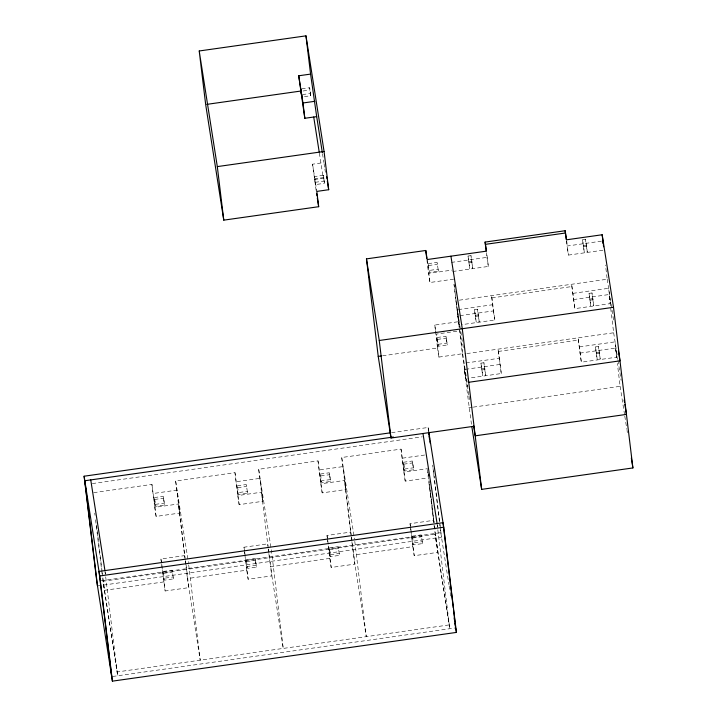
<?xml version="1.0" encoding="UTF-8"?>
<svg xmlns="http://www.w3.org/2000/svg" width="717" height="717" viewBox="0 0 717 717"><rect width="100%" height="100%" fill="white"/><g stroke="black" fill="none" stroke-linecap="round" stroke-linejoin="round"><path stroke-width="0.54" stroke-dasharray="3.58 2.69" d="M301.758 88.863L309.672 87.743L310.712 95.746L303.793 96.723M303.103 90.987L310.022 90.01M302.457 94.599L310.362 93.479L309.672 87.743M316.116 190.381L312.567 164.193L323.349 162.669M323.385 175.306L314.485 176.57L315.175 182.306L315.534 184.574L324.434 183.31L323.385 175.306L324.434 183.31M323.734 177.574L314.844 178.838L315.534 184.574M314.413 179.492L325.285 177.959M315.175 182.306L324.075 181.042M468.013 256.05L470.979 255.628L472.046 262.431L472.736 268.167L469.769 268.588L468.013 256.05L469.769 268.588M582.554 239.819L585.52 239.397L586.587 246.2L587.277 251.936L584.31 252.357L582.554 239.819L584.31 252.357M428.201 263.641L437.092 262.377L438.392 271.098L429.492 272.352L428.201 263.641L428.425 265.55L437.325 264.295L437.092 262.377M451.343 262.413L486.933 257.376L486.404 253.002M602.925 250.206L568.42 255.1L567.004 246.03L601.509 241.136M468.703 261.786L471.669 261.364L470.979 255.628M583.244 245.555L586.21 245.133L585.52 239.397M469.079 262.852L472.046 262.431M583.62 246.621L586.587 246.2M453.691 279.137L429.967 282.498L428.542 273.428L452.266 270.067M452.768 271.483L488.349 266.437L486.637 252.232M459.274 300.19L607.2 279.236L605.489 265.03M491.898 297.887L571.969 286.54M492.964 304.689L457.374 309.735L459.221 325.034L457.805 315.964L493.395 310.918L491.548 295.619L494.811 319.988L461.381 324.72M573.035 293.343L608.616 288.306L610.463 303.605L574.882 308.642L571.61 284.273L574.882 308.642M474.475 309.601L477.432 309.179L478.499 315.973L479.189 321.718L476.231 322.139L474.475 309.601L476.231 322.139M589.016 293.37L591.982 292.948L593.049 299.751L593.739 305.487L590.772 305.908L589.016 293.37L590.772 305.908M573.457 299.572L609.047 294.535L610.463 303.605M475.165 315.337L478.131 314.915L477.432 309.179M589.706 299.106L592.672 298.684L591.982 292.948M475.532 316.394L478.499 315.973M590.082 300.172L593.049 299.751M435.434 330.528L434.771 325.061L458.495 321.7L459.767 329.793M437.11 337.51L446.001 336.246L447.067 343.049L447.3 344.958L438.401 346.221L437.11 337.51L438.401 346.221M437.343 339.419L446.234 338.155L446.001 336.246M438.177 344.312L447.067 343.049M382.618 355.793L437.54 348.005L435.56 331.613M438.956 357.075L462.68 353.714L459.92 330.77L436.196 334.131L438.956 357.075L437.54 348.005M468.81 395.022L462.42 354.207L465.727 353.741M466.83 353.58L613.662 332.778L609.047 294.535M498.36 351.438L578.431 340.091M465.996 362.972L499.426 358.24L498.001 349.17L501.273 373.539L467.842 378.271M579.497 346.894L615.078 341.848L616.925 357.147L581.335 362.193L578.072 337.824L581.335 362.193M480.928 363.143L483.894 362.721L484.961 369.524L485.651 375.26L482.684 375.681L480.928 363.143L482.684 375.681M595.477 346.911L598.435 346.49L599.502 353.293L600.192 359.029L597.234 359.45L595.477 346.911L597.234 359.45M471.463 424.303L464.266 369.506L499.848 364.469M579.919 353.123L615.509 348.077L616.925 357.147M481.618 368.879L484.584 368.457L483.894 362.721M596.168 352.647L599.134 352.226L598.435 346.49M481.994 369.945L484.961 369.524M596.535 353.714L599.502 353.293M468.873 407.758L472.189 407.283M473.292 407.131L620.115 386.329L617.355 363.376M391.599 432.647L428.103 427.475L428.667 431.105M92.314 483.581L422.232 436.832M93.721 492.651L151.932 484.396L156.118 516.419L179.85 513.058L177.081 490.105L153.357 493.466M185.147 559.726L175.656 481.035L234.97 472.637L239.155 504.651L262.879 501.291L260.11 478.338L236.386 481.699M268.185 547.958L258.694 469.276L318.007 460.87L322.193 492.884L345.917 489.523L343.147 466.579L319.423 469.94M351.222 536.199L341.731 457.509L401.036 449.102L405.23 481.125L427.87 477.916M402.461 458.172L425.109 454.963M154.361 497.562L163.252 496.298L164.318 503.101L164.552 505.019L155.652 506.274L154.361 497.562L155.652 506.274M237.39 485.794L246.29 484.54L247.589 493.251L238.689 494.515L237.39 485.794L237.623 487.712L246.523 486.449L246.29 484.54M320.427 474.036L329.327 472.772L330.618 481.483L321.727 482.747L320.427 474.036L320.66 475.945L329.551 474.69L329.327 472.772M403.465 462.268L412.356 461.004L413.422 467.807L413.655 469.725L404.755 470.979L403.465 462.268L404.755 470.979M154.585 499.471L163.485 498.216L163.252 496.298M403.689 464.177L412.589 462.922L412.356 461.004M155.419 504.365L164.318 503.101M330.385 479.574L321.494 480.838L321.727 482.747M404.531 469.07L413.422 467.807M156.118 516.419L154.702 507.349L178.425 503.988L179.85 513.058M239.155 504.651L237.739 495.581L261.463 492.221L262.879 501.291M322.193 492.884L320.768 483.814L344.501 480.453L345.917 489.523M405.23 481.125L403.805 472.055L427.529 468.694M186.07 564.691L188.84 587.635L165.116 590.996L160.931 558.982L184.654 555.621L184.887 557.136M244.757 553.775L243.968 547.214L267.692 543.853L268.041 546.121M327.266 537.633L326.997 535.456L350.721 532.095L351.079 534.353L344.85 482.72M410.303 525.875L410.034 523.688L433.758 520.327L429.384 484.074M163.27 571.431L172.161 570.167L173.46 578.879L164.56 580.143L163.27 571.431L163.494 573.34L172.394 572.076L172.161 570.167M246.298 559.663L255.198 558.4L256.498 567.12L247.598 568.375L246.298 559.663L246.531 561.572L255.431 560.318L255.198 558.4M329.336 547.896L338.236 546.641L339.526 555.352L330.636 556.616L329.336 547.896L330.636 556.616M412.374 536.137L421.273 534.873L422.564 543.585L413.664 544.848L412.374 536.137L412.607 538.046L421.497 536.782L421.273 534.873M101.214 580.77L440.794 532.659L440.121 527.12M329.569 549.814L338.469 548.55L338.236 546.641M97.494 585.932L441.502 537.194L434.152 476.294M256.265 565.202L247.365 566.466L247.598 568.375M330.403 554.698L339.302 553.443L339.526 555.352M163.7 581.926L104.386 590.333L102.244 572.596M188.705 564.871L200.204 660.187L187.424 578.565L246.738 570.167L244.891 554.868M258.694 469.276L271.474 550.889L283.242 648.419L270.461 566.806L329.766 558.4L327.92 543.101M354.781 541.344L366.27 636.66L353.49 555.039L412.804 546.632L410.958 531.333M246.738 570.167L248.154 579.237L271.877 575.876L269.108 552.924M329.766 558.4L331.191 567.47L354.915 564.109L352.146 541.156M412.804 546.632L414.22 555.702L437.944 552.341L434.574 525.507M112.686 676.472L454.712 628.011M607.2 279.236L613.958 322.381M613.662 332.778L617.83 359.432M617.973 360.355L621.101 380.324M620.115 386.329L624.606 415M624.785 416.102L626.855 429.34M627.025 430.442L627.375 432.647M586.21 245.133L587.277 251.936M592.672 298.684L593.739 305.487M599.134 352.226L600.192 359.029M486.933 257.376L488.349 266.437M493.395 310.918L494.811 319.988M471.669 261.364L472.736 268.167M478.131 314.915L479.189 321.718M484.584 368.457L485.651 375.26M455.958 300.665L463.406 348.202M462.68 353.714L467.851 386.696M468.981 396.125L469.689 400.651M464.266 369.506L465.683 378.576L463.836 363.277M446.234 338.155L447.3 344.958M434.771 325.061L436.035 333.118M440.794 532.659L448.95 584.74M449.12 585.852L449.989 591.382M450.159 592.484L450.85 596.911M437.2 525.149L437.54 527.362M433.758 520.327L434.117 522.594L429.08 480.847M412.589 462.922L413.655 469.725M410.034 523.688L410.671 527.721M410.823 528.725L414.22 555.702M322.507 153.77L323.878 162.508M324.048 163.601L324.729 167.975M324.9 169.069L325.419 172.349M310.362 93.479L310.712 95.746M319.37 153.097L323.304 178.237M312.567 164.193L316.824 191.403M341.731 457.509L354.512 539.121M351.536 537.275L351.993 540.188M329.551 474.69L330.618 481.483M326.997 535.456L327.633 539.48M327.786 540.493L331.191 567.47M268.499 549.034L268.956 551.956M255.431 560.318L256.498 567.12M243.968 547.214L244.596 551.248M244.757 552.251L248.154 579.237M175.656 481.035L188.437 562.657M185.47 560.802L185.918 563.714M163.485 498.216L164.552 505.019M160.931 558.982L161.558 563.015M161.719 564.019L165.116 590.996M105.058 572.211L105.408 574.416M615.509 348.077L616.826 359.011M566.708 240.894L568.42 255.1M566.34 240.562L567.004 246.03M499.426 358.24L501.273 373.539M454.076 284.416L454.345 286.612M454.874 291.003L458.853 323.967M453.978 284.273L454.39 287.642M454.506 288.646L459.256 327.983M459.382 329.076L462.42 354.207M438.392 271.098L438.159 269.18L429.268 270.443L429.492 272.352M427.198 259.545L429.967 282.498M426.965 260.316L428.542 273.428M433.489 470.764L434.018 475.192M428.103 427.475L428.506 430.8M432.647 465.118L432.907 467.332M433.041 468.443L439.987 526.009M437.083 523.535L449.774 628.719L435.569 538.028L427.153 468.282M428.022 472.055L428.416 475.353M428.192 474.188L428.461 476.384M428.99 480.775L429.25 482.971M422.564 543.585L422.331 541.676L413.44 542.939L413.664 544.848M401.036 449.102L403.805 472.055M410.429 526.968L410.823 530.239M351.357 537.302L351.751 540.627M351.886 541.738L353.49 555.039M318.007 460.87L320.768 483.814M327.4 538.727L327.794 542.007M268.319 549.07L268.723 552.395M268.857 553.506L270.461 566.806M247.589 493.251L247.356 491.342L238.456 492.597L238.689 494.515M234.97 472.637L237.739 495.581M178.784 506.256L185.013 557.889M185.282 560.837L187.424 578.565M173.46 578.879L173.227 576.97L164.336 578.234L164.56 580.143M151.932 484.396L154.702 507.349M104.942 570.598L117.633 675.773L102.226 575.124M96.499 524.943L97.037 529.379M97.171 530.481L102.119 571.494M94.752 513.121L95.011 515.335M95.549 519.771L101.563 569.594M101.689 570.696L102.092 574.021M435.111 534.21L102.97 581.263L117.167 671.954L449.308 624.892L435.111 534.21"/><path stroke-width="1.08" d="M199.209 50.979L305.971 35.85L324.075 151.475L328.691 189.718L316.824 191.403L318.671 206.702L223.776 220.146L205.671 104.521L199.209 50.979L217.314 166.604L223.776 220.146M310.578 74.102L316.69 116.602L304.824 118.287L298.72 75.778L310.578 74.102L305.971 35.85M206.774 104.368L300.566 91.077M304.824 118.287L302.977 102.988L314.844 101.303M217.314 166.604L324.075 151.475M474.045 426.265L391.007 438.033L378.226 356.412L366.468 258.882L425.773 250.475L427.198 259.545L486.502 251.138L485.086 242.077L565.157 230.731L566.573 239.801L602.163 234.755L613.519 307.306L632.896 467.941L481.654 489.37L471.813 426.507M485.445 244.345L565.507 232.998M391.007 438.033L379.248 340.494L613.519 307.306M378.226 356.412L381.525 355.946M468.739 382.278L619.981 360.848L618.43 350.927M429.617 438.652L428.811 432.01L443.724 527.228L456.415 632.412L112.408 681.15L96.786 581.397L84.104 476.213L390.496 432.799M393.418 437.02L84.812 480.748L97.494 585.932M112.408 681.15L99.726 575.966L443.724 527.228M602.898 243L602.585 240.984L602.854 243.171M624.193 400.059L624.543 402.309M624.883 404.469L626.443 414.399L475.201 435.828L473.641 425.898M631.345 458.02L632.896 467.941M450.921 256.184L462.277 328.736L481.654 489.37M454.139 617.92L454.488 620.133M455.008 623.449L455.528 626.766L453.565 610.158M455.698 627.877L456.415 632.412M423.057 433.955L437.083 523.535M366.468 258.882L379.248 340.494M326.638 176.66L326.988 178.838M327.328 181.016L328.691 189.718M316.69 116.602L322.336 152.676M313.723 117.023L319.199 152.004M298.72 75.778L302.977 102.988M316.627 193.644L316.968 195.822M317.308 198L318.671 206.702M90.745 479.906L104.942 570.598M84.104 476.213L99.726 575.966M602.163 234.755L603.087 242.409M603.347 244.587L603.615 246.773M565.157 230.731L566.206 239.469M485.086 242.077L486.144 250.816M425.773 250.475L426.696 258.129M453.296 607.944L443.016 522.693L99.009 571.431L111.7 676.615M429.877 440.865L430.146 443.079M428.641 431.903L428.9 434.117M429.169 436.33L429.573 439.655M301.131 91.265L301.821 97.01L300.773 88.998"/></g></svg>
